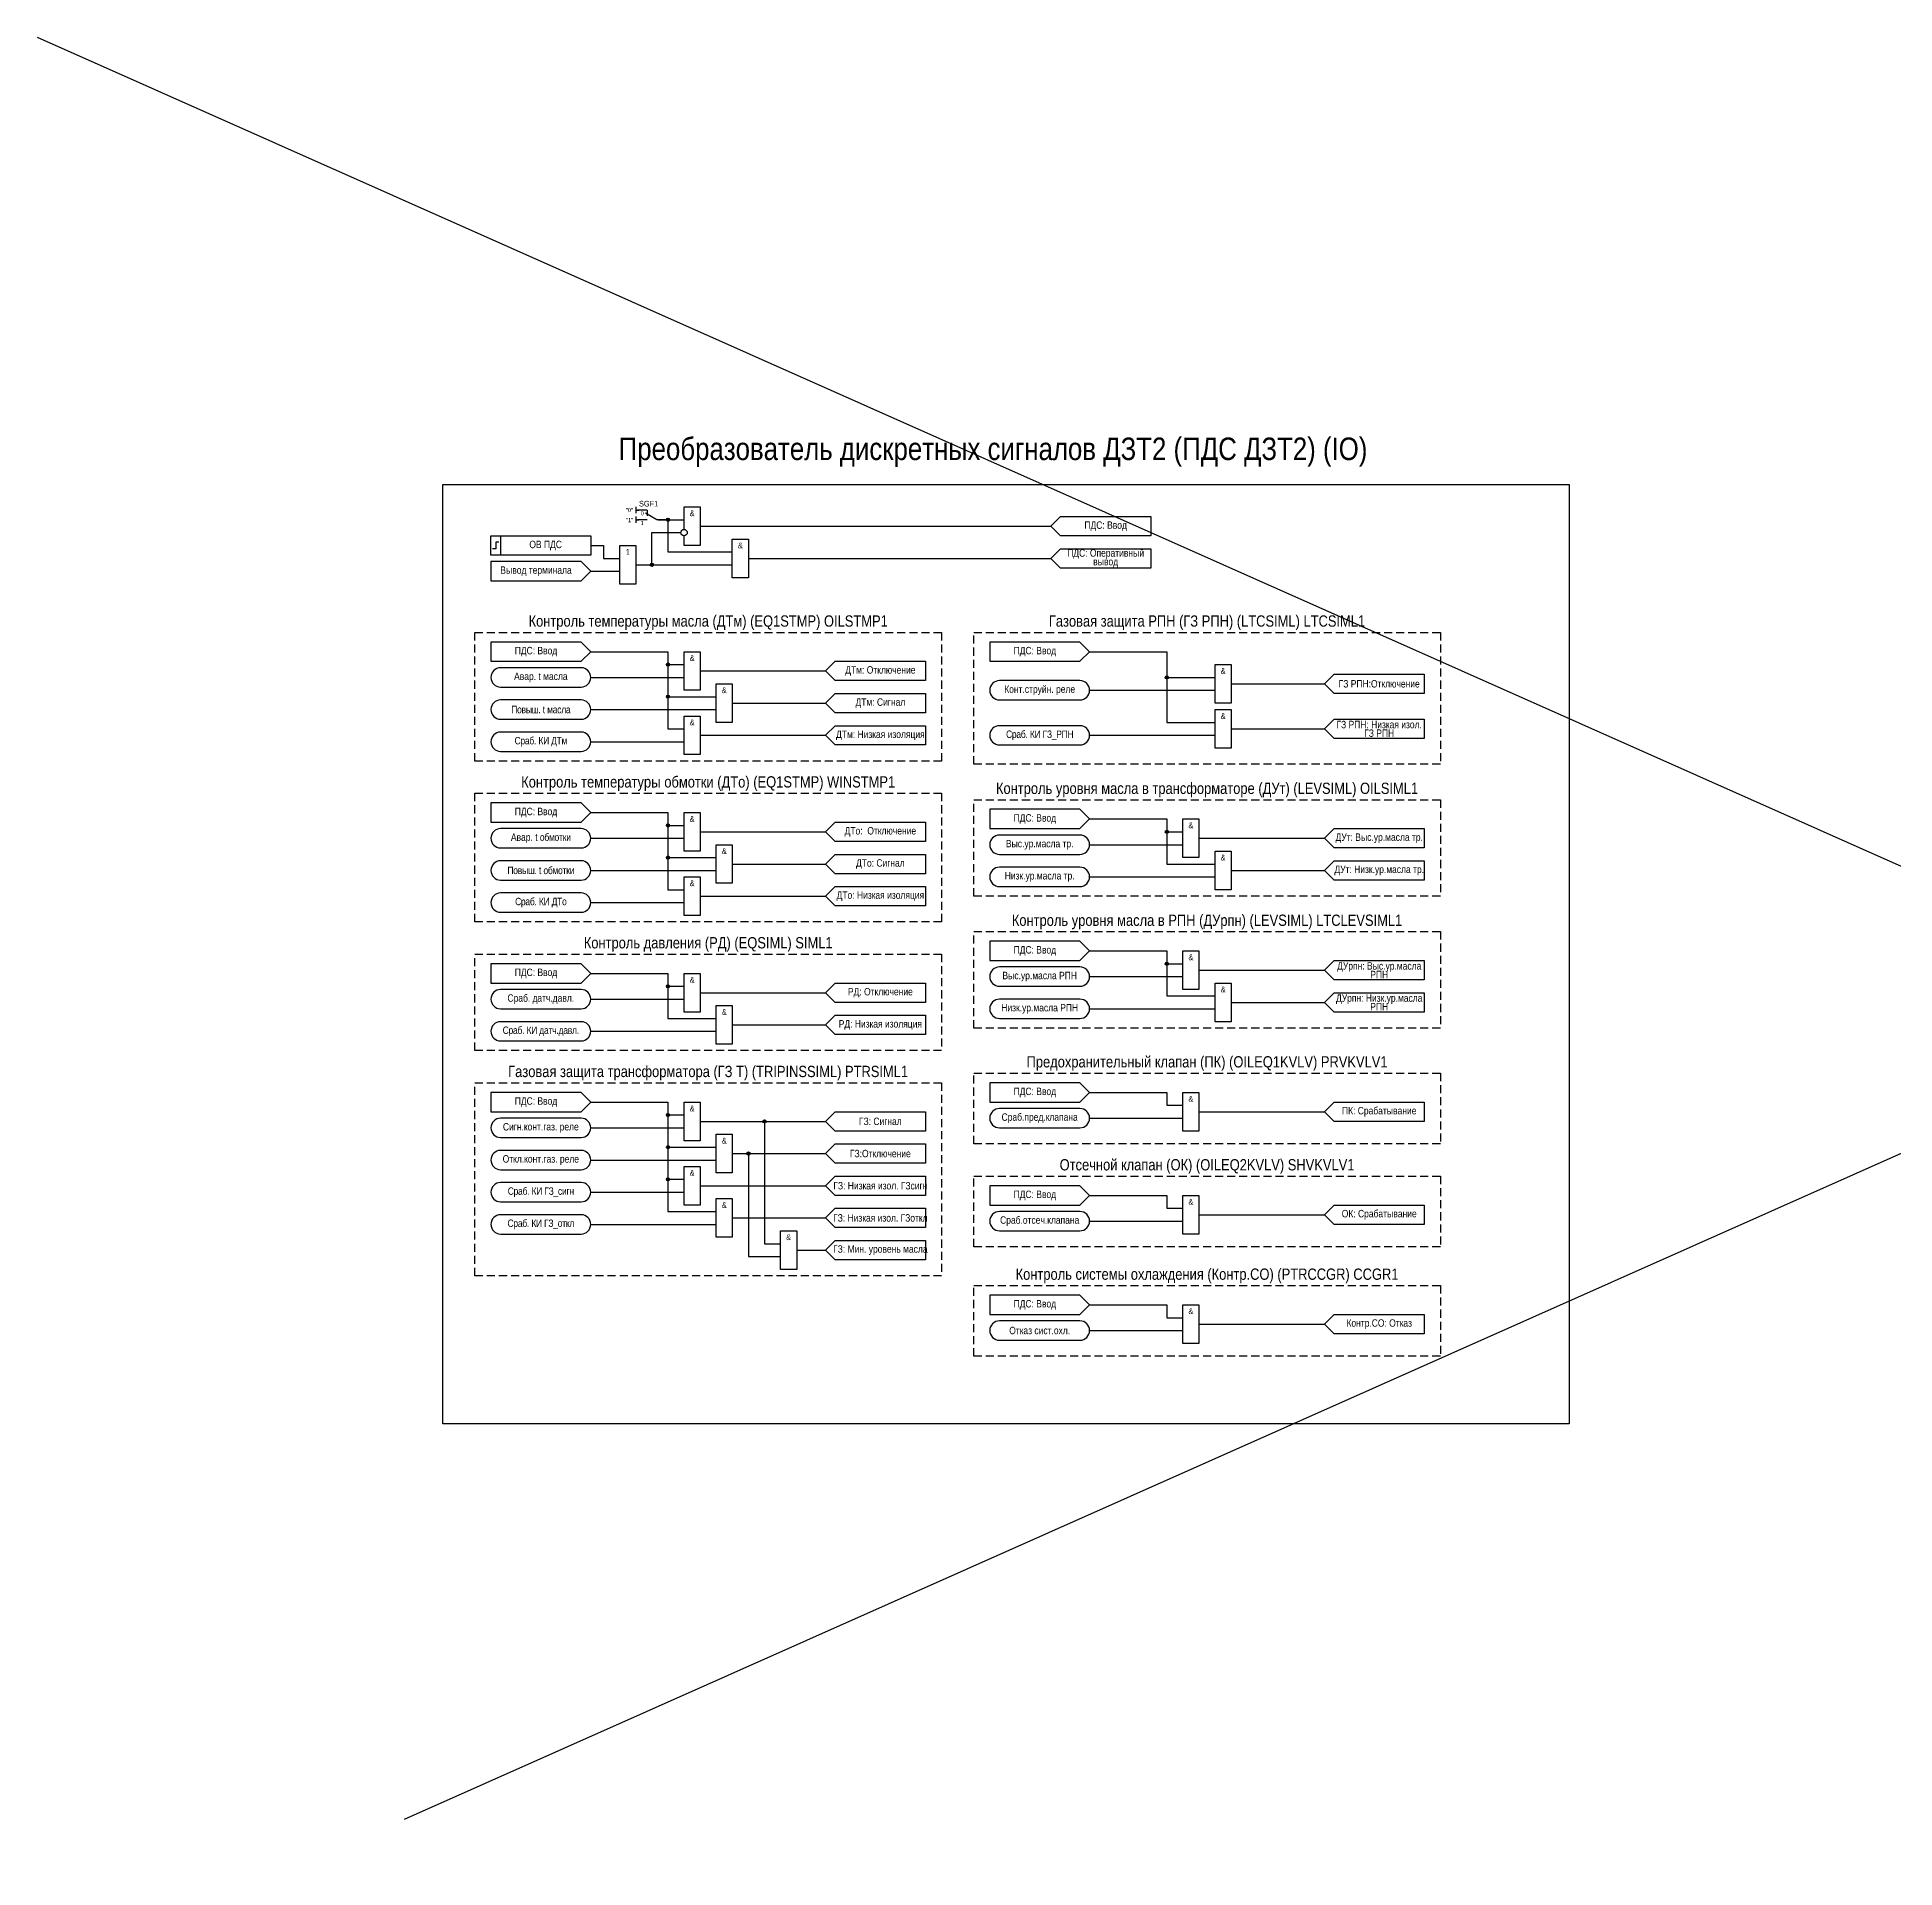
# Model space of a CAD drawing. Header units: millimetres. Extents: x -3652 to 418, y -8 to 1224.
# Drawn here: x -3652 to -3075, y 655 to 1224 of the extents above; entities that cross this region are included whole.
import ezdxf
from ezdxf.enums import TextEntityAlignment as Align

# ---------------------------------------------------------------- set-up
doc = ezdxf.new("R2010")
doc.units = ezdxf.units.MM
doc.linetypes.add('штриховая2', pattern=[0.375, 0.25, -0.125])
doc.layers.add('TEXT', color=7, linetype='Continuous', lineweight=25)
doc.layers.add('Основная', color=7, linetype='Continuous')
doc.styles.add('2.5_Gost_RD', font='ARIALN.TTF', dxfattribs={"height": 2.5})
doc.styles.add('3.5_Gost_RD', font='ARIALN.TTF', dxfattribs={"height": 3.5})
doc.styles.add('Вывод', font='ARIALN.TTF', dxfattribs={"height": 2.5})
doc.styles.add('Компонент', font='ARIALN.TTF', dxfattribs={"height": 3.5})

# ---------------------------------------------------------------- blocks, each defined once
blk = doc.blocks.new('Точка')
at = {"ltscale": 100}
h = blk.add_hatch(color=256, dxfattribs=at)
h.dxf.hatch_style = 1
edge = h.paths.add_edge_path()
edge.add_arc((0, 0), 0.5, 0, 360)
blk.add_circle((0, 0), 0.5, dxfattribs=at)
blk = doc.blocks.new('*U78')
at = {"layer": 'Основная', "color": 0}
blk.add_line((0, 0), (7, 4), dxfattribs=at)
at = {"layer": 'Основная', "ltscale": 0.35}
blk.add_line((6, 6), (6, 2.5), dxfattribs=at)
blk = doc.blocks.new('*U80')
at = {"layer": 'Основная', "color": 0}
for p, q in [((-3, 6), (-9, 6)), ((-3, 0), (-9, 0)), ((9, 0), (3, 0))]:
    blk.add_line(p, q, dxfattribs=at)
at = {"layer": 'Основная', "ltscale": 0.25, "xscale": -1}
blk.add_blockref('*U78', (3, 0), dxfattribs=at)
at = {"layer": 'Основная'}
for tag, height, style, p in [('ОУ', 3.5, 'Компонент', (-2, 10)), ('В1', 2.5, 'Вывод', (-14, 6)), ('В2', 2.5, 'Вывод', (-6, 4)), ('В3', 2.5, 'Вывод', (-6, -2))]:
    blk.add_attdef(tag, text='', height=height, dxfattribs=dict(at, style=style)).set_placement(p, align=Align.MIDDLE_CENTER)

msp = doc.modelspace()

# ---------------------------------------------------------------- linework, layer by layer
at = {"ltscale": 100}
for p, q in [((-3652, 1224), (-2373, 655)), ((-2399, 1177), (-3538, 670)), ((-3466, 1078), (-3466, 1076)), ((-3466, 1077), (-3465, 1077)), ((-3466, 1075), (-3466, 1073)), ((-3466, 1074), (-3465, 1074)), ((-3471, 1062), (-3471, 1062))]:
    msp.add_line(p, q, dxfattribs=at)
at = {"color": 3, "ltscale": 100}
msp.add_lwpolyline([(-3526, 1085), (-3176, 1085), (-3176, 793), (-3526, 793)], close=True, dxfattribs=at)
at = {"ltscale": 100}
for points in [[(-3459, 1074), (-3451, 1074)], [(-3459, 1074), (-3456, 1074), (-3456, 1064), (-3436, 1064)], [(-3451, 1071), (-3451, 1078), (-3446, 1078), (-3446, 1066), (-3451, 1066), (-3451, 1069)], [(-3337, 1072), (-3334, 1075), (-3306, 1075), (-3306, 1069), (-3334, 1069), (-3337, 1072)], [(-3466, 1060), (-3461, 1060), (-3461, 1070), (-3452, 1070)], [(-3446, 1072), (-3337, 1072)], [(-3480, 1066), (-3476, 1066), (-3476, 1062), (-3471, 1062)], [(-3337, 1062), (-3334, 1065), (-3306, 1065), (-3306, 1059), (-3334, 1059), (-3337, 1062)], [(-3480, 1058), (-3471, 1058)], [(-3466, 1060), (-3436, 1060)], [(-3431, 1062), (-3337, 1062)], [(-3480, 1033), (-3456, 1033), (-3456, 1029), (-3451, 1029)], [(-3480, 1033), (-3456, 1033), (-3456, 1019), (-3441, 1019)], [(-3480, 1033), (-3456, 1033), (-3456, 1009), (-3451, 1009)], [(-3407, 1027), (-3404, 1030), (-3376, 1030), (-3376, 1024), (-3404, 1024), (-3407, 1027)], [(-3325, 1033), (-3301, 1033), (-3301, 1025), (-3286, 1025)], [(-3325, 1033), (-3301, 1033), (-3301, 1011), (-3286, 1011)], [(-3480, 1025), (-3451, 1025)], [(-3446, 1027), (-3407, 1027)], [(-3281, 1023), (-3252, 1023)], [(-3252, 1023), (-3249, 1026), (-3221, 1026), (-3221, 1020), (-3249, 1020), (-3252, 1023)], [(-3436, 1017), (-3407, 1017)], [(-3407, 1017), (-3404, 1020), (-3376, 1020), (-3376, 1014), (-3404, 1014), (-3407, 1017)], [(-3325, 1021), (-3286, 1021)], [(-3480, 1015), (-3441, 1015)], [(-3252, 1009), (-3249, 1012), (-3221, 1012), (-3221, 1006), (-3249, 1006), (-3252, 1009)], [(-3480, 1005), (-3451, 1005)], [(-3446, 1007), (-3407, 1007)], [(-3407, 1007), (-3404, 1010), (-3376, 1010), (-3376, 1004), (-3404, 1004), (-3407, 1007)], [(-3325, 1007), (-3286, 1007)], [(-3281, 1009), (-3252, 1009)], [(-3480, 983), (-3456, 983), (-3456, 979), (-3451, 979)], [(-3480, 983), (-3456, 983), (-3456, 969), (-3441, 969)], [(-3480, 983), (-3456, 983), (-3456, 959), (-3451, 959)], [(-3446, 977), (-3407, 977)], [(-3407, 977), (-3404, 980), (-3376, 980), (-3376, 974), (-3404, 974), (-3407, 977)], [(-3325, 981), (-3301, 981), (-3301, 977), (-3296, 977)], [(-3325, 981), (-3301, 981), (-3301, 967), (-3286, 967)], [(-3252, 975), (-3249, 978), (-3221, 978), (-3221, 972), (-3249, 972), (-3252, 975)], [(-3480, 975), (-3451, 975)], [(-3407, 967), (-3404, 970), (-3376, 970), (-3376, 964), (-3404, 964), (-3407, 967)], [(-3325, 973), (-3296, 973)], [(-3291, 975), (-3252, 975)], [(-3480, 965), (-3441, 965)], [(-3436, 967), (-3407, 967)], [(-3281, 965), (-3252, 965)], [(-3252, 965), (-3249, 968), (-3221, 968), (-3221, 962), (-3249, 962), (-3252, 965)], [(-3407, 957), (-3404, 960), (-3376, 960), (-3376, 954), (-3404, 954), (-3407, 957)], [(-3325, 963), (-3286, 963)], [(-3480, 955), (-3451, 955)], [(-3446, 957), (-3407, 957)], [(-3325, 940), (-3301, 940), (-3301, 936), (-3296, 936)], [(-3325, 940), (-3301, 940), (-3301, 926), (-3286, 926)], [(-3252, 934), (-3249, 937), (-3221, 937), (-3221, 931), (-3249, 931), (-3252, 934)], [(-3480, 933), (-3456, 933), (-3456, 929), (-3451, 929)], [(-3480, 933), (-3456, 933), (-3456, 919), (-3441, 919)], [(-3407, 927), (-3404, 930), (-3376, 930), (-3376, 924), (-3404, 924), (-3407, 927)], [(-3325, 932), (-3296, 932)], [(-3291, 934), (-3252, 934)], [(-3480, 925), (-3451, 925)], [(-3446, 927), (-3407, 927)], [(-3281, 924), (-3252, 924)], [(-3252, 924), (-3249, 927), (-3221, 927), (-3221, 921), (-3249, 921), (-3252, 924)], [(-3407, 917), (-3404, 920), (-3376, 920), (-3376, 914), (-3404, 914), (-3407, 917)], [(-3325, 922), (-3286, 922)], [(-3480, 915), (-3441, 915)], [(-3436, 917), (-3407, 917)], [(-3325, 896), (-3301, 896), (-3301, 892), (-3296, 892)], [(-3480, 893), (-3456, 893), (-3456, 889), (-3451, 889)], [(-3480, 893), (-3456, 893), (-3456, 879), (-3441, 879)], [(-3480, 893), (-3456, 893), (-3456, 869), (-3451, 869)], [(-3480, 893), (-3456, 893), (-3456, 859), (-3441, 859)], [(-3407, 887), (-3404, 890), (-3376, 890), (-3376, 884), (-3404, 884), (-3407, 887)], [(-3291, 890), (-3252, 890)], [(-3252, 890), (-3249, 893), (-3221, 893), (-3221, 887), (-3249, 887), (-3252, 890)], [(-3480, 885), (-3451, 885)], [(-3446, 887), (-3407, 887)], [(-3446, 887), (-3426, 887), (-3426, 849), (-3421, 849)], [(-3325, 888), (-3296, 888)], [(-3407, 877), (-3404, 880), (-3376, 880), (-3376, 874), (-3404, 874), (-3407, 877)], [(-3480, 875), (-3441, 875)], [(-3436, 877), (-3407, 877)], [(-3436, 877), (-3431, 877), (-3431, 845), (-3421, 845)], [(-3446, 867), (-3407, 867)], [(-3407, 867), (-3404, 870), (-3376, 870), (-3376, 864), (-3404, 864), (-3407, 867)], [(-3480, 865), (-3451, 865)], [(-3325, 864), (-3301, 864), (-3301, 860), (-3296, 860)], [(-3252, 858), (-3249, 861), (-3221, 861), (-3221, 855), (-3249, 855), (-3252, 858)], [(-3480, 855), (-3441, 855)], [(-3436, 857), (-3407, 857)], [(-3407, 857), (-3404, 860), (-3376, 860), (-3376, 854), (-3404, 854), (-3407, 857)], [(-3325, 856), (-3296, 856)], [(-3291, 858), (-3252, 858)], [(-3407, 847), (-3404, 850), (-3376, 850), (-3376, 844), (-3404, 844), (-3407, 847)], [(-3416, 847), (-3407, 847)], [(-3325, 830), (-3301, 830), (-3301, 826), (-3296, 826)], [(-3252, 824), (-3249, 827), (-3221, 827), (-3221, 821), (-3249, 821), (-3252, 824)], [(-3325, 822), (-3296, 822)], [(-3291, 824), (-3252, 824)]]:
    msp.add_lwpolyline(points, dxfattribs=at)
for points in [[(-3511, 1069), (-3480, 1069), (-3480, 1063), (-3511, 1063)], [(-3511, 1069), (-3508, 1069), (-3508, 1063), (-3511, 1063)], [(-3436, 1068), (-3431, 1068), (-3431, 1056), (-3436, 1056)], [(-3471, 1066), (-3466, 1066), (-3466, 1054), (-3471, 1054)], [(-3511, 1061), (-3511, 1055), (-3483, 1055), (-3480, 1058), (-3483, 1061)], [(-3511, 1036), (-3511, 1030), (-3483, 1030), (-3480, 1033), (-3483, 1036)], [(-3356, 1036), (-3356, 1030), (-3328, 1030), (-3325, 1033), (-3328, 1036)], [(-3451, 1033), (-3446, 1033), (-3446, 1021), (-3451, 1021)], [(-3286, 1029), (-3281, 1029), (-3281, 1017), (-3286, 1017)], [(-3441, 1023), (-3436, 1023), (-3436, 1011), (-3441, 1011)], [(-3451, 1013), (-3446, 1013), (-3446, 1001), (-3451, 1001)], [(-3286, 1015), (-3281, 1015), (-3281, 1003), (-3286, 1003)], [(-3511, 986), (-3511, 980), (-3483, 980), (-3480, 983), (-3483, 986)], [(-3451, 983), (-3446, 983), (-3446, 971), (-3451, 971)], [(-3356, 984), (-3356, 978), (-3328, 978), (-3325, 981), (-3328, 984)], [(-3296, 981), (-3291, 981), (-3291, 969), (-3296, 969)], [(-3441, 973), (-3436, 973), (-3436, 961), (-3441, 961)], [(-3286, 971), (-3281, 971), (-3281, 959), (-3286, 959)], [(-3451, 963), (-3446, 963), (-3446, 951), (-3451, 951)], [(-3356, 943), (-3356, 937), (-3328, 937), (-3325, 940), (-3328, 943)], [(-3511, 936), (-3511, 930), (-3483, 930), (-3480, 933), (-3483, 936)], [(-3296, 940), (-3291, 940), (-3291, 928), (-3296, 928)], [(-3451, 933), (-3446, 933), (-3446, 921), (-3451, 921)], [(-3286, 930), (-3281, 930), (-3281, 918), (-3286, 918)], [(-3441, 923), (-3436, 923), (-3436, 911), (-3441, 911)], [(-3511, 896), (-3511, 890), (-3483, 890), (-3480, 893), (-3483, 896)], [(-3356, 899), (-3356, 893), (-3328, 893), (-3325, 896), (-3328, 899)], [(-3296, 896), (-3291, 896), (-3291, 884), (-3296, 884)], [(-3451, 893), (-3446, 893), (-3446, 881), (-3451, 881)], [(-3441, 883), (-3436, 883), (-3436, 871), (-3441, 871)], [(-3451, 873), (-3446, 873), (-3446, 861), (-3451, 861)], [(-3356, 867), (-3356, 861), (-3328, 861), (-3325, 864), (-3328, 867)], [(-3441, 863), (-3436, 863), (-3436, 851), (-3441, 851)], [(-3296, 864), (-3291, 864), (-3291, 852), (-3296, 852)], [(-3421, 853), (-3416, 853), (-3416, 841), (-3421, 841)], [(-3356, 833), (-3356, 827), (-3328, 827), (-3325, 830), (-3328, 833)], [(-3296, 830), (-3291, 830), (-3291, 818), (-3296, 818)]]:
    msp.add_lwpolyline(points, close=True, dxfattribs=at)
at = {"lineweight": 30, "ltscale": 100}
msp.add_lwpolyline([(-3508.5, 1067), (-3509.5, 1067), (-3509.5, 1065), (-3510.5, 1065)], dxfattribs=at)
at = {"linetype": 'штриховая2', "ltscale": 10}
for points in [[(-3516, 1039), (-3371, 1039), (-3371, 999), (-3516, 999)], [(-3361, 1039), (-3216, 1039), (-3216, 998), (-3361, 998)], [(-3516, 989), (-3371, 989), (-3371, 949), (-3516, 949)], [(-3361, 987), (-3216, 987), (-3216, 957), (-3361, 957)], [(-3361, 946), (-3216, 946), (-3216, 916), (-3361, 916)], [(-3516, 939), (-3371, 939), (-3371, 909), (-3516, 909)], [(-3361, 902), (-3216, 902), (-3216, 880), (-3361, 880)], [(-3516, 899), (-3371, 899), (-3371, 839), (-3516, 839)], [(-3361, 870), (-3216, 870), (-3216, 848), (-3361, 848)], [(-3361, 836), (-3216, 836), (-3216, 814), (-3361, 814)]]:
    msp.add_lwpolyline(points, close=True, dxfattribs=at)
at = {"ltscale": 100}
for points in [[(-3508, 1022), (-3483, 1022, 1), (-3483, 1028), (-3508, 1028, 1)], [(-3353, 1018), (-3328, 1018, 1), (-3328, 1024), (-3353, 1024, 1)], [(-3508, 1012), (-3483, 1012, 1), (-3483, 1018), (-3508, 1018, 1)], [(-3508, 1002), (-3483, 1002, 1), (-3483, 1008), (-3508, 1008, 1)], [(-3353, 1004), (-3328, 1004, 1), (-3328, 1010), (-3353, 1010, 1)], [(-3508, 972), (-3483, 972, 1), (-3483, 978), (-3508, 978, 1)], [(-3353, 970), (-3328, 970, 1), (-3328, 976), (-3353, 976, 1)], [(-3508, 962), (-3483, 962, 1), (-3483, 968), (-3508, 968, 1)], [(-3353, 960), (-3328, 960, 1), (-3328, 966), (-3353, 966, 1)], [(-3508, 952), (-3483, 952, 1), (-3483, 958), (-3508, 958, 1)], [(-3353, 929), (-3328, 929, 1), (-3328, 935), (-3353, 935, 1)], [(-3508, 922), (-3483, 922, 1), (-3483, 928), (-3508, 928, 1)], [(-3353, 919), (-3328, 919, 1), (-3328, 925), (-3353, 925, 1)], [(-3508, 912), (-3483, 912, 1), (-3483, 918), (-3508, 918, 1)], [(-3353, 885), (-3328, 885, 1), (-3328, 891), (-3353, 891, 1)], [(-3508, 882), (-3483, 882, 1), (-3483, 888), (-3508, 888, 1)], [(-3508, 872), (-3483, 872, 1), (-3483, 878), (-3508, 878, 1)], [(-3508, 862), (-3483, 862, 1), (-3483, 868), (-3508, 868, 1)], [(-3508, 852), (-3483, 852, 1), (-3483, 858), (-3508, 858, 1)], [(-3353, 853), (-3328, 853, 1), (-3328, 859), (-3353, 859, 1)], [(-3353, 819), (-3328, 819, 1), (-3328, 825), (-3353, 825, 1)]]:
    msp.add_lwpolyline(points, format="xyb", close=True, dxfattribs=at)
msp.add_circle((-3451, 1070), 1)

# ---------------------------------------------------------------- block references
for p in [(-3456, 1074), (-3461, 1060), (-3456, 1029), (-3301, 1025), (-3456, 1019), (-3456, 979), (-3301, 977), (-3456, 969), (-3301, 936), (-3456, 929), (-3456, 889), (-3426, 887), (-3456, 879), (-3431, 877), (-3456, 869)]:
    msp.add_blockref('Точка', p, dxfattribs=at)
at = {"layer": 'Основная', "ltscale": 0.25, "xscale": 0.5, "yscale": 0.5, "zscale": 0.5}
msp.add_blockref('*U80', (-3461, 1074), dxfattribs=at).add_auto_attribs({'ОУ': 'SGF1', 'В1': '"0"', 'В2': '0', 'В3': '1'})

# ---------------------------------------------------------------- texts
at = {"ltscale": 100}
for s, insert, char_height, width, attachment_point, style in [('\\pxsm0.7;{\\C3;Преобразователь дискретных сигналов ДЗТ2 (ПДС ДЗТ2) (IO)}', (-3355, 1095), 7, 340, 5, '3.5_Gost_RD'), ('"1"', (-3469, 1074.5), 1.25, 2, 1, '3.5_Gost_RD'), ('&', (-3448.5, 1076), 1.8, 5, 5, '2.5_Gost_RD'), ('\\pxsm0.7;ПДС: Ввод', (-3320, 1072), 2.3, 28, 5, '2.5_Gost_RD'), ('1', (-3468.5, 1064), 1.8, 5, 5, '2.5_Gost_RD'), ('&', (-3433.5, 1066), 1.8, 5, 5, '2.5_Gost_RD'), ('\\pxsm0.7;ПДС: Оперативный вывод', (-3320, 1062), 2.3, 28, 5, '2.5_Gost_RD'), ('&', (-3448.5, 1031), 1.8, 5, 5, '2.5_Gost_RD'), ('\\pxsm0.7;ДТм: Отключение', (-3390, 1027), 2.3, 28, 5, '2.5_Gost_RD'), ('&', (-3283.5, 1027), 1.8, 5, 5, '2.5_Gost_RD'), ('\\A1;\\pxsm0.7;Авар. t масла', (-3495.5, 1025), 2.3, 31, 5, '2.5_Gost_RD'), ('&', (-3438.5, 1021), 1.8, 5, 5, '2.5_Gost_RD'), ('\\A1;\\pxsm0.7;Конт.струйн. реле', (-3340.5, 1021), 2.3, 31, 5, '2.5_Gost_RD'), ('\\pxsm0.7;ГЗ РПН:Отключение', (-3235, 1023), 2.3, 28, 5, '2.5_Gost_RD'), ('\\A1;\\pxsm0.7;{\\T0.95;Повыш. t масла }', (-3495.5, 1015), 2.3, 31, 5, '2.5_Gost_RD'), ('\\pxsm0.7;ДТм: Сигнал', (-3390, 1017), 2.3, 28, 5, '2.5_Gost_RD'), ('&', (-3448.5, 1011), 1.8, 5, 5, '2.5_Gost_RD'), ('&', (-3283.5, 1013), 1.8, 5, 5, '2.5_Gost_RD'), ('\\pxsm0.7;ГЗ РПН: Низкая изол. ГЗ РПН', (-3235, 1009), 2.3, 28, 5, '2.5_Gost_RD'), ('\\A1;\\pxsm0.7;{\\T0.95;Сраб. КИ ДТм}', (-3495.5, 1005), 2.3, 31, 5, '2.5_Gost_RD'), ('\\pxsm0.7;ДТм: Низкая изоляция', (-3390, 1007), 2.3, 28, 5, '2.5_Gost_RD'), ('\\A1;\\pxsm0.7;{\\T0.95;Сраб. КИ ГЗ_РПН}', (-3340.5, 1007), 2.3, 31, 5, '2.5_Gost_RD'), ('&', (-3448.5, 981), 1.8, 5, 5, '2.5_Gost_RD'), ('\\A1;\\pxsm0.7;Авар. t {\\T0.95;обмотки}', (-3495.5, 975), 2.3, 31, 5, '2.5_Gost_RD'), ('\\pxsm0.7;ДТо:  Отключение', (-3390, 977), 2.3, 28, 5, '2.5_Gost_RD'), ('&', (-3293.5, 979), 1.8, 5, 5, '2.5_Gost_RD'), ('\\pxsm0.7;ДУт: Выс.ур.масла тр.', (-3235, 975), 2.3, 28, 5, '2.5_Gost_RD'), ('&', (-3438.5, 971), 1.8, 5, 5, '2.5_Gost_RD'), ('\\A1;\\pxsm0.7;Выс.ур.масла тр.', (-3340.5, 973), 2.3, 31, 5, '2.5_Gost_RD'), ('&', (-3283.5, 969), 1.8, 5, 5, '2.5_Gost_RD'), ('\\A1;\\pxsm0.7;{\\T0.95;Повыш. t обмотки}', (-3495.5, 965), 2.3, 29.7748, 5, '2.5_Gost_RD'), ('\\pxsm0.7;ДТо: Сигнал', (-3390, 967), 2.3, 28, 5, '2.5_Gost_RD'), ('\\A1;\\pxsm0.7;Низк.ур.масла тр.', (-3340.5, 963), 2.3, 29.7748, 5, '2.5_Gost_RD'), ('\\pxsm0.7;ДУт: Низк.ур.масла тр.', (-3235, 965), 2.3, 28, 5, '2.5_Gost_RD'), ('&', (-3448.5, 961), 1.8, 5, 5, '2.5_Gost_RD'), ('\\pxsm0.7;ДТо: Низкая изоляция ', (-3390, 957), 2.3, 28, 5, '2.5_Gost_RD'), ('\\A1;\\pxsm0.7;{\\T0.95;Сраб. КИ ДТо}', (-3495.5, 955), 2.3, 31, 5, '2.5_Gost_RD'), ('&', (-3293.5, 938), 1.8, 5, 5, '2.5_Gost_RD'), ('\\pxsm0.7;ДУрпн: Выс.ур.масла РПН', (-3235, 934), 2.3, 28, 5, '2.5_Gost_RD'), ('&', (-3448.5, 931), 1.8, 5, 5, '2.5_Gost_RD'), ('\\A1;\\pxsm0.7;Выс.ур.масла РПН', (-3340.5, 932), 2.3, 31, 5, '2.5_Gost_RD'), ('\\A1;\\pxsm0.7;Сраб. {\\T0.95;д}атч.давл.', (-3495.5, 925), 2.3, 31, 5, '2.5_Gost_RD'), ('\\A1;\\pxsm0.7;РД: Отключение', (-3390, 927), 2.3, 28, 5, '2.5_Gost_RD'), ('&', (-3283.5, 928), 1.8, 5, 5, '2.5_Gost_RD'), ('\\pxsm0.7;ДУрпн: Низк.ур.масла РПН', (-3235, 924), 2.3, 28, 5, '2.5_Gost_RD'), ('&', (-3438.5, 921), 1.8, 5, 5, '2.5_Gost_RD'), ('\\pxsm0.7;РД: Низкая изоляция', (-3390, 917), 2.3, 28, 5, '2.5_Gost_RD'), ('\\A1;\\pxsm0.7;Низк.ур.масла РПН', (-3340.5, 922), 2.3, 29.7748, 5, '2.5_Gost_RD'), ('\\A1;\\pxsm0.7;{\\T0.95;Сраб. КИ датч.давл.}', (-3495.5, 915), 2.3, 31, 5, '2.5_Gost_RD'), ('&', (-3293.5, 894), 1.8, 5, 5, '2.5_Gost_RD'), ('&', (-3448.5, 891), 1.8, 5, 5, '2.5_Gost_RD'), ('\\A1;\\pxsm0.7;Сраб.пред.клапана', (-3340.5, 888), 2.3, 31, 5, '2.5_Gost_RD'), ('\\pxsm0.7;ПК: Срабатывание', (-3235, 890), 2.3, 28, 5, '2.5_Gost_RD'), ('\\A1;\\pxsm0.7;Сигн.конт.газ. реле', (-3495.5, 885), 2.3, 31, 5, '2.5_Gost_RD'), ('\\pxsm0.7;ГЗ: Сигнал', (-3390, 887), 2.3, 28, 5, '2.5_Gost_RD'), ('&', (-3438.5, 881), 1.8, 5, 5, '2.5_Gost_RD'), ('\\pxsm0.7;ГЗ:Отключение', (-3390, 877), 2.3, 28, 5, '2.5_Gost_RD'), ('\\A1;\\pxsm0.7;Откл.конт.газ. реле', (-3495.5, 875), 2.3, 31, 5, '2.5_Gost_RD'), ('&', (-3448.5, 871), 1.8, 5, 5, '2.5_Gost_RD'), ('\\A1;\\pxsm0.7;{\\T0.95;Сраб. КИ ГЗ_сигн}', (-3495.5, 865), 2.3, 31, 5, '2.5_Gost_RD'), ('\\pxsm0.7;ГЗ: Низкая изол. ГЗсигн', (-3390, 867), 2.3, 28, 5, '2.5_Gost_RD'), ('&', (-3438.5, 861), 1.8, 5, 5, '2.5_Gost_RD'), ('&', (-3293.5, 862), 1.8, 5, 5, '2.5_Gost_RD'), ('\\A1;\\pxsm0.7;{\\T0.95;Сраб. КИ ГЗ_откл}', (-3495.5, 855), 2.3, 31, 5, '2.5_Gost_RD'), ('\\pxsm0.7;ГЗ: Низкая изол. ГЗоткл', (-3390, 857), 2.3, 28, 5, '2.5_Gost_RD'), ('\\A1;\\pxsm0.7;Сраб.отсеч.клапана', (-3340.5, 856), 2.3, 31, 5, '2.5_Gost_RD'), ('\\pxsm0.7;ОК: Срабатывание', (-3235, 858), 2.3, 28, 5, '2.5_Gost_RD'), ('&', (-3418.5, 851), 1.8, 5, 5, '2.5_Gost_RD'), ('\\pxsm0.7;ГЗ: Мин. уровень масла ', (-3390, 847), 2.3, 28, 5, '2.5_Gost_RD'), ('&', (-3293.5, 828), 1.8, 5, 5, '2.5_Gost_RD'), ('\\pxsm0.7;Контр.СО: Отказ', (-3235, 824), 2.3, 28, 5, '2.5_Gost_RD'), ('\\A1;\\pxsm0.7;Отказ сист.охл.', (-3340.5, 822), 2.3, 31, 5, '2.5_Gost_RD')]:
    msp.add_mtext(s, dxfattribs=dict(at, insert=insert, char_height=char_height, width=width, attachment_point=attachment_point, style=style))
at = {"color": 0, "ltscale": 100, "char_height": 2.3, "width": 28, "attachment_point": 5, "style": '2.5_Gost_RD'}
for s, insert in [('\\pxsm0.7;{\\C256;ОВ ПДС}', (-3494, 1066)), ('\\pxsm0.7;{\\C256;Вывод терминала}', (-3497, 1058))]:
    msp.add_mtext(s, dxfattribs=dict(at, insert=insert))
at = {"color": 30, "ltscale": 100, "char_height": 3.5, "width": 145, "attachment_point": 5, "style": '3.5_Gost_RD'}
for s, insert in [('Контроль температуры масла (ДТм) (EQ1STMP) {\\C6;OILSTMP1}', (-3443.5, 1042)), ('\\pxsm0.7;Газовая защита РПН (ГЗ РПН) (LTCSIML) {\\C6;LTCSIML1}', (-3288.5, 1042)), ('\\pxsm0.7;Контроль температуры обмотки (ДТо) (EQ1STMP) {\\C6;WINSTMP1}', (-3443.5, 992)), ('\\pxsm0.7;Контроль уровня масла в трансформаторе (ДУт) (LEVSIML) {\\C6;OILSIML1}', (-3288.5, 990)), ('\\pxsm0.7;Контроль уровня масла в РПН (ДУрпн) (LEVSIML) {\\C6;LTCLEVSIML1}', (-3288.5, 949)), ('\\pxt75;Контроль давления (РД) (EQSIML) {\\C6;SIML1}', (-3443.5, 942)), ('\\pxsm0.7;Предохранительный клапан (ПК) (OILEQ1KVLV) {\\C6;PRVKVLV1}', (-3288.5, 905)), ('\\pxsm0.7;Газовая защита трансформатора (ГЗ T) (TRIPINSSIML) {\\C6;PTRSIML1}', (-3443.5, 902)), ('\\pxsm0.7;Отсечной клапан (ОК) (OILEQ2KVLV) {\\C6;SHVKVLV1}', (-3288.5, 873)), ('\\pxsm0.7;Контроль системы охлаждения (Контр.СО) (PTRCCGR) {\\C6;CCGR1}', (-3288.5, 839))]:
    msp.add_mtext(s, dxfattribs=dict(at, insert=insert))
at = {"layer": 'TEXT', "ltscale": 100, "char_height": 2.3, "width": 28, "attachment_point": 5, "style": '2.5_Gost_RD'}
for insert in [(-3497, 1033), (-3342, 1033), (-3497, 983), (-3342, 981), (-3342, 940), (-3497, 933), (-3342, 896), (-3497, 893), (-3342, 864), (-3342, 830)]:
    msp.add_mtext('\\pxsm0.7;ПДС: Ввод', dxfattribs=dict(at, insert=insert))

doc.saveas('drawing.dxf')
